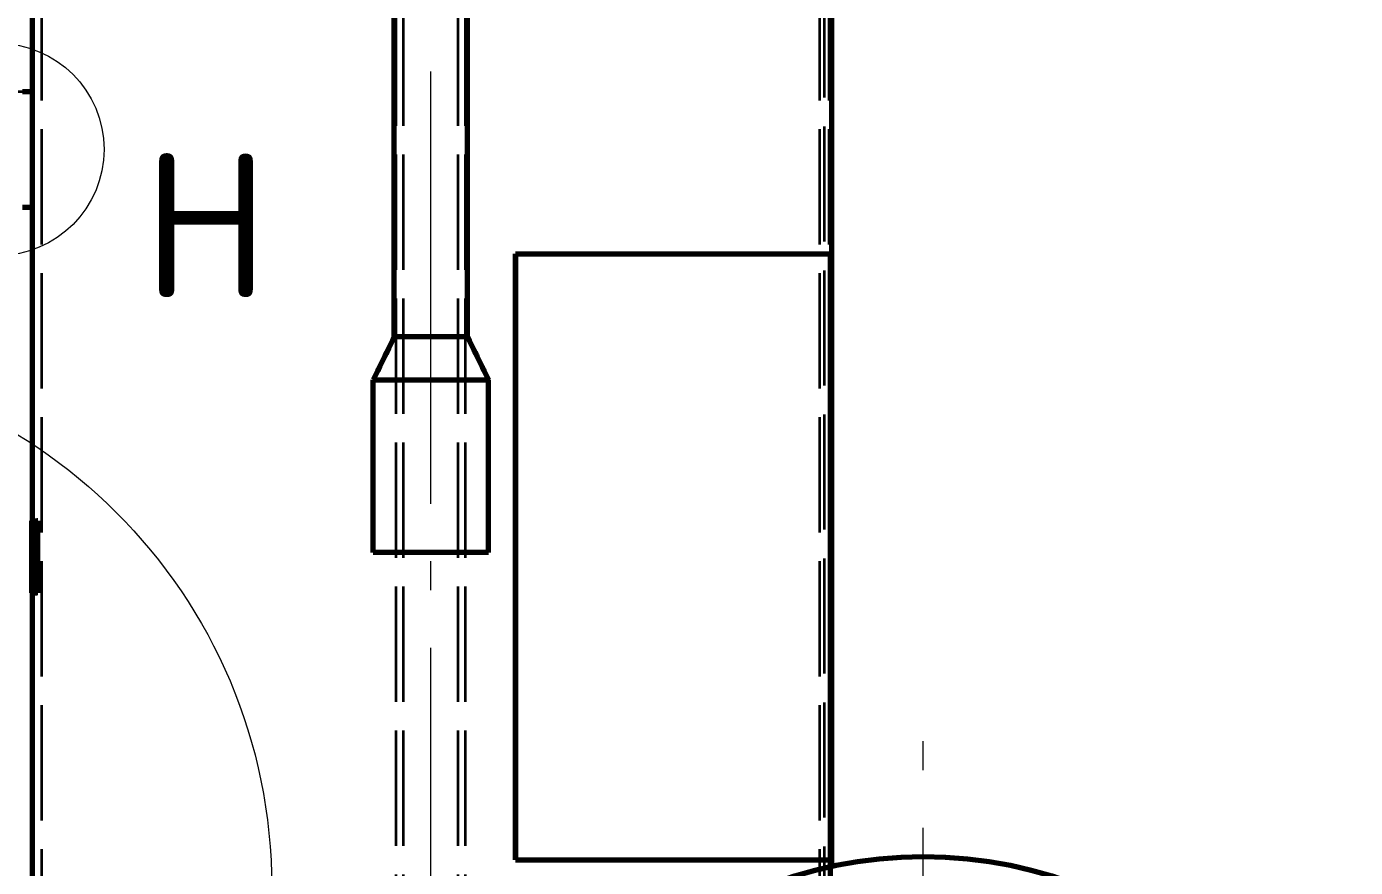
# Model space of a CAD drawing. Header units: millimetres. Extents: x 0 to 2208, y 0 to 420.
# Drawn here: x 175.39 to 221.52, y 173.39 to 202.58 of the extents above; entities that cross this region are included whole.
import ezdxf
from ezdxf.enums import TextEntityAlignment as Align

# ---------------------------------------------------------------- set-up
doc = ezdxf.new("R2010")
doc.units = ezdxf.units.MM
doc.linetypes.add('IRAM-E-TRAZOS', pattern=[5, 4, -1])
doc.linetypes.add('IRAM-F-TRAZO-PUNTO', pattern=[20, 15, -2, 1, -2])
for name, color, linetype, lineweight in [('01-VISIBLE', 7, 'CONTINUOUS', 70), ('02-OCULTA', 4, 'IRAM-E-TRAZOS', 35), ('03-EJE', 1, 'IRAM-F-TRAZO-PUNTO', 18), ('06-TEXTO', 7, 'CONTINUOUS', 25), ('08-FINA', 5, 'CONTINUOUS', 18)]:
    doc.layers.add(name, color=color, linetype=linetype, lineweight=lineweight)
doc.styles.add('ISO3098', font='isocpeur.ttf')

msp = doc.modelspace()

# ---------------------------------------------------------------- linework, layer by layer
at = {"layer": '01-VISIBLE'}
for p, q in [((188.151, 191.816), (188.151, 232.728)), ((190.691, 191.816), (190.691, 232.728)), ((175.596, 200.316), (175.596, 204.316)), ((203.342, 173.426), (203.342, 204.216)), ((175.596, 200.316), (175.246, 200.316)), ((175.596, 196.316), (175.596, 200.316)), ((175.246, 196.316), (175.596, 196.316)), ((175.596, 185.416), (175.596, 196.316)), ((192.363, 194.687), (192.37, 194.687)), ((192.363, 173.645), (192.363, 194.687)), ((192.37, 173.645), (192.37, 194.687)), ((187.421, 190.316), (191.421, 190.316)), ((187.421, 184.316), (187.421, 190.316)), ((191.421, 184.316), (191.421, 190.316)), ((175.566, 182.916), (175.566, 185.416)), ((175.749, 182.916), (175.749, 185.416)), ((175.779, 185.416), (175.749, 185.416)), ((175.779, 182.916), (175.779, 185.416)), ((191.421, 184.316), (187.421, 184.316)), ((175.596, 163.016), (175.596, 182.916)), ((175.779, 182.916), (175.749, 182.916)), ((192.363, 173.645), (192.37, 173.645))]:
    msp.add_line(p, q, dxfattribs=at)
for points in [[(192.37, 194.687), (192.42, 194.687), (192.47, 194.687), (192.52, 194.687), (192.57, 194.687), (192.62, 194.687), (192.67, 194.687), (192.72, 194.687), (192.77, 194.687), (192.82, 194.687), (192.87, 194.687), (192.92, 194.687), (192.97, 194.687), (193.02, 194.687), (193.07, 194.687), (193.12, 194.687), (193.17, 194.687), (193.22, 194.687), (193.27, 194.687), (193.32, 194.687), (193.37, 194.687), (193.42, 194.687), (193.47, 194.687), (193.52, 194.687), (193.57, 194.687), (193.621, 194.687), (193.671, 194.687), (193.721, 194.687), (193.771, 194.687), (193.821, 194.687), (193.871, 194.687), (193.921, 194.687), (193.971, 194.687), (194.021, 194.687), (194.071, 194.687), (194.121, 194.687), (194.171, 194.687), (194.221, 194.687), (194.271, 194.687), (194.321, 194.687), (194.371, 194.687), (194.421, 194.687), (194.471, 194.687), (194.521, 194.687), (194.571, 194.687), (194.621, 194.687), (194.671, 194.687), (194.721, 194.687), (194.771, 194.687), (194.821, 194.687), (194.871, 194.687), (194.921, 194.687), (194.971, 194.687), (195.021, 194.687), (195.071, 194.687), (195.121, 194.687), (195.171, 194.687), (195.221, 194.687), (195.271, 194.687), (195.321, 194.687), (195.371, 194.687), (195.422, 194.687), (195.472, 194.687), (195.522, 194.687), (195.572, 194.687), (195.622, 194.687), (195.672, 194.687), (195.722, 194.687), (195.772, 194.687), (195.822, 194.687), (195.872, 194.687), (195.922, 194.687), (195.972, 194.687), (196.022, 194.687), (196.072, 194.687), (196.122, 194.687), (196.172, 194.687), (196.222, 194.687), (196.272, 194.687), (196.322, 194.687), (196.372, 194.687), (196.422, 194.687), (196.472, 194.687), (196.522, 194.687), (196.572, 194.687), (196.622, 194.687), (196.672, 194.687), (196.722, 194.687), (196.772, 194.687), (196.822, 194.687), (196.872, 194.687), (196.922, 194.687), (196.972, 194.687), (197.022, 194.687), (197.072, 194.687), (197.122, 194.687), (197.173, 194.687), (197.223, 194.687), (197.273, 194.687), (197.323, 194.687), (197.373, 194.687), (197.423, 194.687), (197.473, 194.687), (197.523, 194.687), (197.573, 194.687), (197.623, 194.687), (197.673, 194.687), (197.723, 194.687), (197.773, 194.687), (197.823, 194.687), (197.873, 194.687), (197.923, 194.687), (197.973, 194.687), (198.023, 194.687), (198.073, 194.687), (198.123, 194.687), (198.173, 194.687), (198.223, 194.687), (198.273, 194.687), (198.323, 194.687), (198.373, 194.687), (198.423, 194.687), (198.473, 194.687), (198.523, 194.687), (198.573, 194.687), (198.623, 194.687), (198.673, 194.687), (198.723, 194.687), (198.773, 194.687), (198.823, 194.687), (198.873, 194.687), (198.923, 194.687), (198.974, 194.687), (199.024, 194.687), (199.074, 194.687), (199.124, 194.687), (199.174, 194.687), (199.224, 194.687), (199.274, 194.687), (199.324, 194.687), (199.374, 194.687), (199.424, 194.687), (199.474, 194.687), (199.524, 194.687), (199.574, 194.687), (199.624, 194.687), (199.674, 194.687), (199.724, 194.687), (199.774, 194.687), (199.824, 194.687), (199.874, 194.687), (199.924, 194.687), (199.974, 194.687), (200.024, 194.687), (200.074, 194.687), (200.124, 194.687), (200.174, 194.687), (200.224, 194.687), (200.274, 194.687), (200.324, 194.687), (200.374, 194.687), (200.424, 194.687), (200.474, 194.687), (200.524, 194.687), (200.574, 194.687), (200.624, 194.687), (200.674, 194.687), (200.725, 194.687), (200.775, 194.687), (200.825, 194.687), (200.875, 194.687), (200.925, 194.687), (200.975, 194.687), (201.025, 194.687), (201.075, 194.687), (201.125, 194.687), (201.175, 194.687), (201.225, 194.687), (201.275, 194.687), (201.325, 194.687), (201.375, 194.687), (201.425, 194.687), (201.475, 194.687), (201.525, 194.687), (201.575, 194.687), (201.625, 194.687), (201.675, 194.687), (201.725, 194.687), (201.775, 194.687), (201.825, 194.687), (201.875, 194.687), (201.925, 194.687), (201.975, 194.687), (202.025, 194.687), (202.075, 194.687), (202.125, 194.687), (202.175, 194.687), (202.225, 194.687), (202.275, 194.687), (202.325, 194.687), (202.375, 194.687), (202.425, 194.687), (202.475, 194.687), (202.526, 194.687), (202.576, 194.687), (202.626, 194.687), (202.676, 194.687), (202.726, 194.687), (202.776, 194.687), (202.826, 194.687), (202.876, 194.687), (202.926, 194.687), (202.976, 194.687), (203.026, 194.687), (203.076, 194.687), (203.126, 194.687), (203.176, 194.687), (203.226, 194.687), (203.276, 194.687)], [(188.157, 191.816), (188.135, 191.77), (188.113, 191.725), (188.09, 191.68), (188.068, 191.634), (188.046, 191.589), (188.023, 191.543), (188.001, 191.498), (187.979, 191.452), (187.956, 191.407), (187.934, 191.361), (187.912, 191.316), (187.889, 191.27), (187.867, 191.225), (187.845, 191.18), (187.823, 191.134), (187.8, 191.089), (187.778, 191.043), (187.756, 190.998), (187.733, 190.952), (187.711, 190.907), (187.689, 190.861), (187.666, 190.816), (187.644, 190.77), (187.622, 190.725), (187.599, 190.68), (187.577, 190.634), (187.555, 190.589), (187.532, 190.543), (187.51, 190.498), (187.488, 190.452), (187.466, 190.407), (187.443, 190.361), (187.421, 190.316)], [(188.151, 191.816), (188.129, 191.77), (188.107, 191.725), (188.085, 191.68), (188.062, 191.634), (188.04, 191.589), (188.018, 191.543), (187.996, 191.498), (187.974, 191.452), (187.952, 191.407), (187.93, 191.361), (187.908, 191.316), (187.885, 191.27), (187.863, 191.225), (187.841, 191.18), (187.819, 191.134), (187.797, 191.089), (187.775, 191.043), (187.753, 190.998), (187.731, 190.952), (187.709, 190.907), (187.686, 190.861), (187.664, 190.816), (187.642, 190.77), (187.62, 190.725), (187.598, 190.68), (187.576, 190.634), (187.554, 190.589), (187.532, 190.543), (187.509, 190.498), (187.487, 190.452), (187.465, 190.407), (187.443, 190.361), (187.421, 190.316)], [(188.151, 191.816), (188.152, 191.816), (188.153, 191.816), (188.154, 191.816), (188.155, 191.816), (188.156, 191.816), (188.157, 191.816)], [(188.157, 191.816), (188.208, 191.816), (188.258, 191.816), (188.309, 191.816), (188.359, 191.816), (188.41, 191.816), (188.461, 191.816), (188.511, 191.816), (188.562, 191.816), (188.612, 191.816), (188.663, 191.816), (188.713, 191.816), (188.764, 191.816), (188.814, 191.816), (188.865, 191.816), (188.915, 191.816), (188.966, 191.816), (189.017, 191.816), (189.067, 191.816), (189.118, 191.816), (189.168, 191.816), (189.219, 191.816), (189.269, 191.816), (189.32, 191.816), (189.37, 191.816), (189.421, 191.816), (189.471, 191.816), (189.522, 191.816), (189.573, 191.816), (189.623, 191.816), (189.674, 191.816), (189.724, 191.816), (189.775, 191.816), (189.825, 191.816), (189.876, 191.816), (189.926, 191.816), (189.977, 191.816), (190.028, 191.816), (190.078, 191.816), (190.129, 191.816), (190.179, 191.816), (190.23, 191.816), (190.28, 191.816), (190.331, 191.816), (190.381, 191.816), (190.432, 191.816), (190.482, 191.816), (190.533, 191.816), (190.584, 191.816), (190.634, 191.816), (190.685, 191.816)], [(190.685, 191.816), (190.686, 191.816), (190.687, 191.816), (190.688, 191.816), (190.689, 191.816), (190.69, 191.816), (190.691, 191.816)], [(190.685, 191.816), (190.707, 191.77), (190.729, 191.725), (190.752, 191.68), (190.774, 191.634), (190.796, 191.589), (190.819, 191.543), (190.841, 191.498), (190.863, 191.452), (190.885, 191.407), (190.908, 191.361), (190.93, 191.316), (190.952, 191.27), (190.975, 191.225), (190.997, 191.18), (191.019, 191.134), (191.042, 191.089), (191.064, 191.043), (191.086, 190.998), (191.109, 190.952), (191.131, 190.907), (191.153, 190.861), (191.176, 190.816), (191.198, 190.77), (191.22, 190.725), (191.242, 190.68), (191.265, 190.634), (191.287, 190.589), (191.309, 190.543), (191.332, 190.498), (191.354, 190.452), (191.376, 190.407), (191.399, 190.361), (191.421, 190.316)], [(190.691, 191.816), (190.713, 191.77), (190.735, 191.725), (190.757, 191.68), (190.779, 191.634), (190.802, 191.589), (190.824, 191.543), (190.846, 191.498), (190.868, 191.452), (190.89, 191.407), (190.912, 191.361), (190.934, 191.316), (190.956, 191.27), (190.979, 191.225), (191.001, 191.18), (191.023, 191.134), (191.045, 191.089), (191.067, 191.043), (191.089, 190.998), (191.111, 190.952), (191.133, 190.907), (191.155, 190.861), (191.178, 190.816), (191.2, 190.77), (191.222, 190.725), (191.244, 190.68), (191.266, 190.634), (191.288, 190.589), (191.31, 190.543), (191.332, 190.498), (191.355, 190.452), (191.377, 190.407), (191.399, 190.361), (191.421, 190.316)], [(175.566, 185.416), (175.596, 185.416), (175.627, 185.416), (175.657, 185.416), (175.688, 185.416), (175.719, 185.416), (175.749, 185.416)], [(175.566, 182.916), (175.596, 182.916), (175.627, 182.916), (175.657, 182.916), (175.688, 182.916), (175.719, 182.916), (175.749, 182.916)], [(192.37, 173.645), (192.42, 173.645), (192.47, 173.645), (192.52, 173.645), (192.57, 173.645), (192.62, 173.645), (192.67, 173.645), (192.72, 173.645), (192.77, 173.645), (192.82, 173.645), (192.87, 173.645), (192.92, 173.645), (192.97, 173.645), (193.02, 173.645), (193.07, 173.645), (193.12, 173.645), (193.17, 173.645), (193.22, 173.645), (193.27, 173.645), (193.32, 173.645), (193.37, 173.645), (193.42, 173.645), (193.47, 173.645), (193.52, 173.645), (193.57, 173.645), (193.621, 173.645), (193.671, 173.645), (193.721, 173.645), (193.771, 173.645), (193.821, 173.645), (193.871, 173.645), (193.921, 173.645), (193.971, 173.645), (194.021, 173.645), (194.071, 173.645), (194.121, 173.645), (194.171, 173.645), (194.221, 173.645), (194.271, 173.645), (194.321, 173.645), (194.371, 173.645), (194.421, 173.645), (194.471, 173.645), (194.521, 173.645), (194.571, 173.645), (194.621, 173.645), (194.671, 173.645), (194.721, 173.645), (194.771, 173.645), (194.821, 173.645), (194.871, 173.645), (194.921, 173.645), (194.971, 173.645), (195.021, 173.645), (195.071, 173.645), (195.121, 173.645), (195.171, 173.645), (195.221, 173.645), (195.271, 173.645), (195.321, 173.645), (195.371, 173.645), (195.422, 173.645), (195.472, 173.645), (195.522, 173.645), (195.572, 173.645), (195.622, 173.645), (195.672, 173.645), (195.722, 173.645), (195.772, 173.645), (195.822, 173.645), (195.872, 173.645), (195.922, 173.645), (195.972, 173.645), (196.022, 173.645), (196.072, 173.645), (196.122, 173.645), (196.172, 173.645), (196.222, 173.645), (196.272, 173.645), (196.322, 173.645), (196.372, 173.645), (196.422, 173.645), (196.472, 173.645), (196.522, 173.645), (196.572, 173.645), (196.622, 173.645), (196.672, 173.645), (196.722, 173.645), (196.772, 173.645), (196.822, 173.645), (196.872, 173.645), (196.922, 173.645), (196.972, 173.645), (197.022, 173.645), (197.072, 173.645), (197.122, 173.645), (197.173, 173.645), (197.223, 173.645), (197.273, 173.645), (197.323, 173.645), (197.373, 173.645), (197.423, 173.645), (197.473, 173.645), (197.523, 173.645), (197.573, 173.645), (197.623, 173.645), (197.673, 173.645), (197.723, 173.645), (197.773, 173.645), (197.823, 173.645), (197.873, 173.645), (197.923, 173.645), (197.973, 173.645), (198.023, 173.645), (198.073, 173.645), (198.123, 173.645), (198.173, 173.645), (198.223, 173.645), (198.273, 173.645), (198.323, 173.645), (198.373, 173.645), (198.423, 173.645), (198.473, 173.645), (198.523, 173.645), (198.573, 173.645), (198.623, 173.645), (198.673, 173.645), (198.723, 173.645), (198.773, 173.645), (198.823, 173.645), (198.873, 173.645), (198.923, 173.645), (198.974, 173.645), (199.024, 173.645), (199.074, 173.645), (199.124, 173.645), (199.174, 173.645), (199.224, 173.645), (199.274, 173.645), (199.324, 173.645), (199.374, 173.645), (199.424, 173.645), (199.474, 173.645), (199.524, 173.645), (199.574, 173.645), (199.624, 173.645), (199.674, 173.645), (199.724, 173.645), (199.774, 173.645), (199.824, 173.645), (199.874, 173.645), (199.924, 173.645), (199.974, 173.645), (200.024, 173.645), (200.074, 173.645), (200.124, 173.645), (200.174, 173.645), (200.224, 173.645), (200.274, 173.645), (200.324, 173.645), (200.374, 173.645), (200.424, 173.645), (200.474, 173.645), (200.524, 173.645), (200.574, 173.645), (200.624, 173.645), (200.674, 173.645), (200.725, 173.645), (200.775, 173.645), (200.825, 173.645), (200.875, 173.645), (200.925, 173.645), (200.975, 173.645), (201.025, 173.645), (201.075, 173.645), (201.125, 173.645), (201.175, 173.645), (201.225, 173.645), (201.275, 173.645), (201.325, 173.645), (201.375, 173.645), (201.425, 173.645), (201.475, 173.645), (201.525, 173.645), (201.575, 173.645), (201.625, 173.645), (201.675, 173.645), (201.725, 173.645), (201.775, 173.645), (201.825, 173.645), (201.875, 173.645), (201.925, 173.645), (201.975, 173.645), (202.025, 173.645), (202.075, 173.645), (202.125, 173.645), (202.175, 173.645), (202.225, 173.645), (202.275, 173.645), (202.325, 173.645), (202.375, 173.645), (202.425, 173.645), (202.475, 173.645), (202.526, 173.645), (202.576, 173.645), (202.626, 173.645), (202.676, 173.645), (202.726, 173.645), (202.776, 173.645), (202.826, 173.645), (202.876, 173.645), (202.926, 173.645), (202.976, 173.645), (203.026, 173.645), (203.076, 173.645), (203.126, 173.645), (203.176, 173.645), (203.226, 173.645), (203.276, 173.645)]]:
    msp.add_lwpolyline(points, dxfattribs=at)
msp.add_circle((206.516, 158.766), 15, dxfattribs=at)
at = {"layer": '02-OCULTA'}
for p, q in [((188.151, 232.728), (188.151, 191.816)), ((190.691, 232.728), (190.691, 191.816)), ((188.221, 149.136), (188.221, 215.251)), ((188.471, 149.136), (188.471, 215.251)), ((190.371, 149.136), (190.371, 215.251)), ((190.621, 149.136), (190.621, 215.251)), ((175.916, 155.016), (175.916, 204.316)), ((202.926, 155.016), (202.926, 204.316)), ((203.086, 155.116), (203.086, 204.216)), ((203.086, 155.116), (203.086, 204.216)), ((203.246, 155.016), (203.246, 204.216)), ((203.342, 155.116), (203.342, 204.216)), ((175.596, 200.316), (165.496, 200.316)), ((175.596, 196.316), (175.596, 200.316)), ((175.596, 196.316), (175.596, 200.316)), ((165.496, 196.316), (175.596, 196.316)), ((192.363, 194.687), (192.37, 194.687)), ((192.363, 173.645), (192.363, 194.687)), ((192.37, 173.645), (192.37, 194.687)), ((203.246, 173.645), (203.246, 194.687)), ((203.276, 173.645), (203.276, 194.687)), ((189.421, 190.316), (187.421, 190.316)), ((187.421, 184.316), (187.421, 190.316)), ((187.421, 190.316), (191.421, 190.316)), ((189.421, 190.316), (187.421, 190.316)), ((187.421, 184.316), (187.421, 190.316)), ((187.421, 184.316), (187.421, 190.316)), ((191.421, 190.316), (189.421, 190.316)), ((191.421, 190.316), (189.421, 190.316)), ((191.421, 184.316), (191.421, 190.316)), ((191.421, 184.316), (191.421, 190.316)), ((191.421, 184.316), (191.421, 190.316)), ((175.596, 182.916), (175.596, 185.416)), ((175.596, 182.916), (175.596, 185.416)), ((175.749, 182.916), (175.749, 185.416)), ((175.779, 185.416), (175.749, 185.416)), ((175.779, 182.916), (175.779, 185.416)), ((191.421, 184.316), (187.421, 184.316)), ((191.421, 184.316), (187.421, 184.316)), ((191.421, 184.316), (187.421, 184.316)), ((175.779, 182.916), (175.749, 182.916)), ((192.363, 173.645), (192.37, 173.645)), ((203.342, 155.116), (203.342, 173.426))]:
    msp.add_line(p, q, dxfattribs=at)
for points in [[(192.363, 194.687), (192.414, 194.687), (192.464, 194.687), (192.514, 194.687), (192.564, 194.687), (192.614, 194.687), (192.664, 194.687), (192.714, 194.687), (192.765, 194.687), (192.815, 194.687), (192.865, 194.687), (192.915, 194.687), (192.965, 194.687), (193.015, 194.687), (193.066, 194.687), (193.116, 194.687), (193.166, 194.687), (193.216, 194.687), (193.266, 194.687), (193.316, 194.687), (193.366, 194.687), (193.417, 194.687), (193.467, 194.687), (193.517, 194.687), (193.567, 194.687), (193.617, 194.687), (193.667, 194.687), (193.717, 194.687), (193.768, 194.687), (193.818, 194.687), (193.868, 194.687), (193.918, 194.687), (193.968, 194.687), (194.018, 194.687), (194.069, 194.687), (194.119, 194.687), (194.169, 194.687), (194.219, 194.687), (194.269, 194.687), (194.319, 194.687), (194.369, 194.687), (194.42, 194.687), (194.47, 194.687), (194.52, 194.687), (194.57, 194.687), (194.62, 194.687), (194.67, 194.687), (194.72, 194.687), (194.771, 194.687), (194.821, 194.687), (194.871, 194.687), (194.921, 194.687), (194.971, 194.687), (195.021, 194.687), (195.072, 194.687), (195.122, 194.687), (195.172, 194.687), (195.222, 194.687), (195.272, 194.687), (195.322, 194.687), (195.372, 194.687), (195.423, 194.687), (195.473, 194.687), (195.523, 194.687), (195.573, 194.687), (195.623, 194.687), (195.673, 194.687), (195.723, 194.687), (195.774, 194.687), (195.824, 194.687), (195.874, 194.687), (195.924, 194.687), (195.974, 194.687), (196.024, 194.687), (196.075, 194.687), (196.125, 194.687), (196.175, 194.687), (196.225, 194.687), (196.275, 194.687), (196.325, 194.687), (196.375, 194.687), (196.426, 194.687), (196.476, 194.687), (196.526, 194.687), (196.576, 194.687), (196.626, 194.687), (196.676, 194.687), (196.726, 194.687), (196.777, 194.687), (196.827, 194.687), (196.877, 194.687), (196.927, 194.687), (196.977, 194.687), (197.027, 194.687), (197.078, 194.687), (197.128, 194.687), (197.178, 194.687), (197.228, 194.687), (197.278, 194.687), (197.328, 194.687), (197.378, 194.687), (197.429, 194.687), (197.479, 194.687), (197.529, 194.687), (197.579, 194.687), (197.629, 194.687), (197.679, 194.687), (197.729, 194.687), (197.78, 194.687), (197.83, 194.687), (197.88, 194.687), (197.93, 194.687), (197.98, 194.687), (198.03, 194.687), (198.081, 194.687), (198.131, 194.687), (198.181, 194.687), (198.231, 194.687), (198.281, 194.687), (198.331, 194.687), (198.381, 194.687), (198.432, 194.687), (198.482, 194.687), (198.532, 194.687), (198.582, 194.687), (198.632, 194.687), (198.682, 194.687), (198.732, 194.687), (198.783, 194.687), (198.833, 194.687), (198.883, 194.687), (198.933, 194.687), (198.983, 194.687), (199.033, 194.687), (199.084, 194.687), (199.134, 194.687), (199.184, 194.687), (199.234, 194.687), (199.284, 194.687), (199.334, 194.687), (199.384, 194.687), (199.435, 194.687), (199.485, 194.687), (199.535, 194.687), (199.585, 194.687), (199.635, 194.687), (199.685, 194.687), (199.735, 194.687), (199.786, 194.687), (199.836, 194.687), (199.886, 194.687), (199.936, 194.687), (199.986, 194.687), (200.036, 194.687), (200.086, 194.687), (200.137, 194.687), (200.187, 194.687), (200.237, 194.687), (200.287, 194.687), (200.337, 194.687), (200.387, 194.687), (200.438, 194.687), (200.488, 194.687), (200.538, 194.687), (200.588, 194.687), (200.638, 194.687), (200.688, 194.687), (200.738, 194.687), (200.789, 194.687), (200.839, 194.687), (200.889, 194.687), (200.939, 194.687), (200.989, 194.687), (201.039, 194.687), (201.089, 194.687), (201.14, 194.687), (201.19, 194.687), (201.24, 194.687), (201.29, 194.687), (201.34, 194.687), (201.39, 194.687), (201.441, 194.687), (201.491, 194.687), (201.541, 194.687), (201.591, 194.687), (201.641, 194.687), (201.691, 194.687), (201.741, 194.687), (201.792, 194.687), (201.842, 194.687), (201.892, 194.687), (201.942, 194.687), (201.992, 194.687), (202.042, 194.687), (202.092, 194.687), (202.143, 194.687), (202.193, 194.687), (202.243, 194.687), (202.293, 194.687), (202.343, 194.687), (202.393, 194.687), (202.444, 194.687), (202.494, 194.687), (202.544, 194.687), (202.594, 194.687), (202.644, 194.687), (202.694, 194.687), (202.744, 194.687), (202.795, 194.687), (202.845, 194.687), (202.895, 194.687), (202.945, 194.687), (202.995, 194.687), (203.045, 194.687), (203.095, 194.687), (203.146, 194.687), (203.196, 194.687), (203.246, 194.687)], [(203.246, 194.687), (203.196, 194.687), (203.146, 194.687), (203.095, 194.687), (203.045, 194.687), (202.995, 194.687), (202.945, 194.687), (202.895, 194.687), (202.845, 194.687), (202.795, 194.687), (202.744, 194.687), (202.694, 194.687), (202.644, 194.687), (202.594, 194.687), (202.544, 194.687), (202.494, 194.687), (202.444, 194.687), (202.393, 194.687), (202.343, 194.687), (202.293, 194.687), (202.243, 194.687), (202.193, 194.687), (202.143, 194.687), (202.092, 194.687), (202.042, 194.687), (201.992, 194.687), (201.942, 194.687), (201.892, 194.687), (201.842, 194.687), (201.792, 194.687), (201.741, 194.687), (201.691, 194.687), (201.641, 194.687), (201.591, 194.687), (201.541, 194.687), (201.491, 194.687), (201.441, 194.687), (201.39, 194.687), (201.34, 194.687), (201.29, 194.687), (201.24, 194.687), (201.19, 194.687), (201.14, 194.687), (201.089, 194.687), (201.039, 194.687), (200.989, 194.687), (200.939, 194.687), (200.889, 194.687), (200.839, 194.687), (200.789, 194.687), (200.738, 194.687), (200.688, 194.687), (200.638, 194.687), (200.588, 194.687), (200.538, 194.687), (200.488, 194.687), (200.438, 194.687), (200.387, 194.687), (200.337, 194.687), (200.287, 194.687), (200.237, 194.687), (200.187, 194.687), (200.137, 194.687), (200.086, 194.687), (200.036, 194.687), (199.986, 194.687), (199.936, 194.687), (199.886, 194.687), (199.836, 194.687), (199.786, 194.687), (199.735, 194.687), (199.685, 194.687), (199.635, 194.687), (199.585, 194.687), (199.535, 194.687), (199.485, 194.687), (199.435, 194.687), (199.384, 194.687), (199.334, 194.687), (199.284, 194.687), (199.234, 194.687), (199.184, 194.687), (199.134, 194.687), (199.084, 194.687), (199.033, 194.687), (198.983, 194.687), (198.933, 194.687), (198.883, 194.687), (198.833, 194.687), (198.783, 194.687), (198.732, 194.687), (198.682, 194.687), (198.632, 194.687), (198.582, 194.687), (198.532, 194.687), (198.482, 194.687), (198.432, 194.687), (198.381, 194.687), (198.331, 194.687), (198.281, 194.687), (198.231, 194.687), (198.181, 194.687), (198.131, 194.687), (198.081, 194.687), (198.03, 194.687), (197.98, 194.687), (197.93, 194.687), (197.88, 194.687), (197.83, 194.687), (197.78, 194.687), (197.729, 194.687), (197.679, 194.687), (197.629, 194.687), (197.579, 194.687), (197.529, 194.687), (197.479, 194.687), (197.429, 194.687), (197.378, 194.687), (197.328, 194.687), (197.278, 194.687), (197.228, 194.687), (197.178, 194.687), (197.128, 194.687), (197.078, 194.687), (197.027, 194.687), (196.977, 194.687), (196.927, 194.687), (196.877, 194.687), (196.827, 194.687), (196.777, 194.687), (196.726, 194.687), (196.676, 194.687), (196.626, 194.687), (196.576, 194.687), (196.526, 194.687), (196.476, 194.687), (196.426, 194.687), (196.375, 194.687), (196.325, 194.687), (196.275, 194.687), (196.225, 194.687), (196.175, 194.687), (196.125, 194.687), (196.075, 194.687), (196.024, 194.687), (195.974, 194.687), (195.924, 194.687), (195.874, 194.687), (195.824, 194.687), (195.774, 194.687), (195.723, 194.687), (195.673, 194.687), (195.623, 194.687), (195.573, 194.687), (195.523, 194.687), (195.473, 194.687), (195.423, 194.687), (195.372, 194.687), (195.322, 194.687), (195.272, 194.687), (195.222, 194.687), (195.172, 194.687), (195.122, 194.687), (195.072, 194.687), (195.021, 194.687), (194.971, 194.687), (194.921, 194.687), (194.871, 194.687), (194.821, 194.687), (194.771, 194.687), (194.72, 194.687), (194.67, 194.687), (194.62, 194.687), (194.57, 194.687), (194.52, 194.687), (194.47, 194.687), (194.42, 194.687), (194.369, 194.687), (194.319, 194.687), (194.269, 194.687), (194.219, 194.687), (194.169, 194.687), (194.119, 194.687), (194.069, 194.687), (194.018, 194.687), (193.968, 194.687), (193.918, 194.687), (193.868, 194.687), (193.818, 194.687), (193.768, 194.687), (193.717, 194.687), (193.667, 194.687), (193.617, 194.687), (193.567, 194.687), (193.517, 194.687), (193.467, 194.687), (193.417, 194.687), (193.366, 194.687), (193.316, 194.687), (193.266, 194.687), (193.216, 194.687), (193.166, 194.687), (193.116, 194.687), (193.066, 194.687), (193.015, 194.687), (192.965, 194.687), (192.915, 194.687), (192.865, 194.687), (192.815, 194.687), (192.765, 194.687), (192.714, 194.687), (192.664, 194.687), (192.614, 194.687), (192.564, 194.687), (192.514, 194.687), (192.464, 194.687), (192.414, 194.687), (192.363, 194.687)], [(203.276, 194.687), (203.226, 194.687), (203.176, 194.687), (203.126, 194.687), (203.076, 194.687), (203.026, 194.687), (202.976, 194.687), (202.926, 194.687), (202.876, 194.687), (202.826, 194.687), (202.776, 194.687), (202.726, 194.687), (202.676, 194.687), (202.626, 194.687), (202.576, 194.687), (202.526, 194.687), (202.475, 194.687), (202.425, 194.687), (202.375, 194.687), (202.325, 194.687), (202.275, 194.687), (202.225, 194.687), (202.175, 194.687), (202.125, 194.687), (202.075, 194.687), (202.025, 194.687), (201.975, 194.687), (201.925, 194.687), (201.875, 194.687), (201.825, 194.687), (201.775, 194.687), (201.725, 194.687), (201.675, 194.687), (201.625, 194.687), (201.575, 194.687), (201.525, 194.687), (201.475, 194.687), (201.425, 194.687), (201.375, 194.687), (201.325, 194.687), (201.275, 194.687), (201.225, 194.687), (201.175, 194.687), (201.125, 194.687), (201.075, 194.687), (201.025, 194.687), (200.975, 194.687), (200.925, 194.687), (200.875, 194.687), (200.825, 194.687), (200.775, 194.687), (200.725, 194.687), (200.674, 194.687), (200.624, 194.687), (200.574, 194.687), (200.524, 194.687), (200.474, 194.687), (200.424, 194.687), (200.374, 194.687), (200.324, 194.687), (200.274, 194.687), (200.224, 194.687), (200.174, 194.687), (200.124, 194.687), (200.074, 194.687), (200.024, 194.687), (199.974, 194.687), (199.924, 194.687), (199.874, 194.687), (199.824, 194.687), (199.774, 194.687), (199.724, 194.687), (199.674, 194.687), (199.624, 194.687), (199.574, 194.687), (199.524, 194.687), (199.474, 194.687), (199.424, 194.687), (199.374, 194.687), (199.324, 194.687), (199.274, 194.687), (199.224, 194.687), (199.174, 194.687), (199.124, 194.687), (199.074, 194.687), (199.024, 194.687), (198.974, 194.687), (198.923, 194.687), (198.873, 194.687), (198.823, 194.687), (198.773, 194.687), (198.723, 194.687), (198.673, 194.687), (198.623, 194.687), (198.573, 194.687), (198.523, 194.687), (198.473, 194.687), (198.423, 194.687), (198.373, 194.687), (198.323, 194.687), (198.273, 194.687), (198.223, 194.687), (198.173, 194.687), (198.123, 194.687), (198.073, 194.687), (198.023, 194.687), (197.973, 194.687), (197.923, 194.687), (197.873, 194.687), (197.823, 194.687), (197.773, 194.687), (197.723, 194.687), (197.673, 194.687), (197.623, 194.687), (197.573, 194.687), (197.523, 194.687), (197.473, 194.687), (197.423, 194.687), (197.373, 194.687), (197.323, 194.687), (197.273, 194.687), (197.223, 194.687), (197.173, 194.687), (197.122, 194.687), (197.072, 194.687), (197.022, 194.687), (196.972, 194.687), (196.922, 194.687), (196.872, 194.687), (196.822, 194.687), (196.772, 194.687), (196.722, 194.687), (196.672, 194.687), (196.622, 194.687), (196.572, 194.687), (196.522, 194.687), (196.472, 194.687), (196.422, 194.687), (196.372, 194.687), (196.322, 194.687), (196.272, 194.687), (196.222, 194.687), (196.172, 194.687), (196.122, 194.687), (196.072, 194.687), (196.022, 194.687), (195.972, 194.687), (195.922, 194.687), (195.872, 194.687), (195.822, 194.687), (195.772, 194.687), (195.722, 194.687), (195.672, 194.687), (195.622, 194.687), (195.572, 194.687), (195.522, 194.687), (195.472, 194.687), (195.422, 194.687), (195.371, 194.687), (195.321, 194.687), (195.271, 194.687), (195.221, 194.687), (195.171, 194.687), (195.121, 194.687), (195.071, 194.687), (195.021, 194.687), (194.971, 194.687), (194.921, 194.687), (194.871, 194.687), (194.821, 194.687), (194.771, 194.687), (194.721, 194.687), (194.671, 194.687), (194.621, 194.687), (194.571, 194.687), (194.521, 194.687), (194.471, 194.687), (194.421, 194.687), (194.371, 194.687), (194.321, 194.687), (194.271, 194.687), (194.221, 194.687), (194.171, 194.687), (194.121, 194.687), (194.071, 194.687), (194.021, 194.687), (193.971, 194.687), (193.921, 194.687), (193.871, 194.687), (193.821, 194.687), (193.771, 194.687), (193.721, 194.687), (193.671, 194.687), (193.621, 194.687), (193.57, 194.687), (193.52, 194.687), (193.47, 194.687), (193.42, 194.687), (193.37, 194.687), (193.32, 194.687), (193.27, 194.687), (193.22, 194.687), (193.17, 194.687), (193.12, 194.687), (193.07, 194.687), (193.02, 194.687), (192.97, 194.687), (192.92, 194.687), (192.87, 194.687), (192.82, 194.687), (192.77, 194.687), (192.72, 194.687), (192.67, 194.687), (192.62, 194.687), (192.57, 194.687), (192.52, 194.687), (192.47, 194.687), (192.42, 194.687), (192.37, 194.687)], [(188.157, 191.816), (188.135, 191.77), (188.113, 191.725), (188.09, 191.68), (188.068, 191.634), (188.046, 191.589), (188.023, 191.543), (188.001, 191.498), (187.979, 191.452), (187.956, 191.407), (187.934, 191.361), (187.912, 191.316), (187.889, 191.27), (187.867, 191.225), (187.845, 191.18), (187.823, 191.134), (187.8, 191.089), (187.778, 191.043), (187.756, 190.998), (187.733, 190.952), (187.711, 190.907), (187.689, 190.861), (187.666, 190.816), (187.644, 190.77), (187.622, 190.725), (187.599, 190.68), (187.577, 190.634), (187.555, 190.589), (187.532, 190.543), (187.51, 190.498), (187.488, 190.452), (187.466, 190.407), (187.443, 190.361), (187.421, 190.316)], [(188.157, 191.816), (188.135, 191.77), (188.113, 191.725), (188.09, 191.68), (188.068, 191.634), (188.046, 191.589), (188.023, 191.543), (188.001, 191.498), (187.979, 191.452), (187.956, 191.407), (187.934, 191.361), (187.912, 191.316), (187.889, 191.27), (187.867, 191.225), (187.845, 191.18), (187.823, 191.134), (187.8, 191.089), (187.778, 191.043), (187.756, 190.998), (187.733, 190.952), (187.711, 190.907), (187.689, 190.861), (187.666, 190.816), (187.644, 190.77), (187.622, 190.725), (187.599, 190.68), (187.577, 190.634), (187.555, 190.589), (187.532, 190.543), (187.51, 190.498), (187.488, 190.452), (187.466, 190.407), (187.443, 190.361), (187.421, 190.316)], [(188.157, 191.816), (188.135, 191.77), (188.113, 191.725), (188.09, 191.68), (188.068, 191.634), (188.046, 191.589), (188.023, 191.543), (188.001, 191.498), (187.979, 191.452), (187.956, 191.407), (187.934, 191.361), (187.912, 191.316), (187.889, 191.27), (187.867, 191.225), (187.845, 191.18), (187.823, 191.134), (187.8, 191.089), (187.778, 191.043), (187.756, 190.998), (187.733, 190.952), (187.711, 190.907), (187.689, 190.861), (187.666, 190.816), (187.644, 190.77), (187.622, 190.725), (187.599, 190.68), (187.577, 190.634), (187.555, 190.589), (187.532, 190.543), (187.51, 190.498), (187.488, 190.452), (187.466, 190.407), (187.443, 190.361), (187.421, 190.316)], [(188.151, 191.816), (188.129, 191.77), (188.107, 191.725), (188.085, 191.68), (188.062, 191.634), (188.04, 191.589), (188.018, 191.543), (187.996, 191.498), (187.974, 191.452), (187.952, 191.407), (187.93, 191.361), (187.908, 191.316), (187.885, 191.27), (187.863, 191.225), (187.841, 191.18), (187.819, 191.134), (187.797, 191.089), (187.775, 191.043), (187.753, 190.998), (187.731, 190.952), (187.709, 190.907), (187.686, 190.861), (187.664, 190.816), (187.642, 190.77), (187.62, 190.725), (187.598, 190.68), (187.576, 190.634), (187.554, 190.589), (187.532, 190.543), (187.509, 190.498), (187.487, 190.452), (187.465, 190.407), (187.443, 190.361), (187.421, 190.316)], [(188.157, 191.816), (188.156, 191.816), (188.155, 191.816), (188.154, 191.816), (188.153, 191.816), (188.152, 191.816), (188.151, 191.816)], [(188.157, 191.816), (188.156, 191.816), (188.155, 191.816), (188.154, 191.816), (188.153, 191.816), (188.152, 191.816), (188.151, 191.816)], [(188.151, 191.816), (188.152, 191.816), (188.153, 191.816), (188.154, 191.816), (188.155, 191.816), (188.156, 191.816), (188.157, 191.816)], [(189.421, 191.816), (189.37, 191.816), (189.32, 191.816), (189.269, 191.816), (189.219, 191.816), (189.168, 191.816), (189.118, 191.816), (189.067, 191.816), (189.017, 191.816), (188.966, 191.816), (188.915, 191.816), (188.865, 191.816), (188.814, 191.816), (188.764, 191.816), (188.713, 191.816), (188.663, 191.816), (188.612, 191.816), (188.562, 191.816), (188.511, 191.816), (188.461, 191.816), (188.41, 191.816), (188.359, 191.816), (188.309, 191.816), (188.258, 191.816), (188.208, 191.816), (188.157, 191.816)], [(189.421, 191.816), (189.37, 191.816), (189.32, 191.816), (189.269, 191.816), (189.219, 191.816), (189.168, 191.816), (189.118, 191.816), (189.067, 191.816), (189.017, 191.816), (188.966, 191.816), (188.915, 191.816), (188.865, 191.816), (188.814, 191.816), (188.764, 191.816), (188.713, 191.816), (188.663, 191.816), (188.612, 191.816), (188.562, 191.816), (188.511, 191.816), (188.461, 191.816), (188.41, 191.816), (188.359, 191.816), (188.309, 191.816), (188.258, 191.816), (188.208, 191.816), (188.157, 191.816)], [(189.421, 191.816), (189.37, 191.816), (189.32, 191.816), (189.269, 191.816), (189.219, 191.816), (189.168, 191.816), (189.118, 191.816), (189.067, 191.816), (189.017, 191.816), (188.966, 191.816), (188.915, 191.816), (188.865, 191.816), (188.814, 191.816), (188.764, 191.816), (188.713, 191.816), (188.663, 191.816), (188.612, 191.816), (188.562, 191.816), (188.511, 191.816), (188.461, 191.816), (188.41, 191.816), (188.359, 191.816), (188.309, 191.816), (188.258, 191.816), (188.208, 191.816), (188.157, 191.816)], [(190.685, 191.816), (190.634, 191.816), (190.584, 191.816), (190.533, 191.816), (190.482, 191.816), (190.432, 191.816), (190.381, 191.816), (190.331, 191.816), (190.28, 191.816), (190.23, 191.816), (190.179, 191.816), (190.129, 191.816), (190.078, 191.816), (190.028, 191.816), (189.977, 191.816), (189.926, 191.816), (189.876, 191.816), (189.825, 191.816), (189.775, 191.816), (189.724, 191.816), (189.674, 191.816), (189.623, 191.816), (189.573, 191.816), (189.522, 191.816), (189.471, 191.816), (189.421, 191.816)], [(190.685, 191.816), (190.634, 191.816), (190.584, 191.816), (190.533, 191.816), (190.482, 191.816), (190.432, 191.816), (190.381, 191.816), (190.331, 191.816), (190.28, 191.816), (190.23, 191.816), (190.179, 191.816), (190.129, 191.816), (190.078, 191.816), (190.028, 191.816), (189.977, 191.816), (189.926, 191.816), (189.876, 191.816), (189.825, 191.816), (189.775, 191.816), (189.724, 191.816), (189.674, 191.816), (189.623, 191.816), (189.573, 191.816), (189.522, 191.816), (189.471, 191.816), (189.421, 191.816)], [(190.685, 191.816), (190.634, 191.816), (190.584, 191.816), (190.533, 191.816), (190.482, 191.816), (190.432, 191.816), (190.381, 191.816), (190.331, 191.816), (190.28, 191.816), (190.23, 191.816), (190.179, 191.816), (190.129, 191.816), (190.078, 191.816), (190.028, 191.816), (189.977, 191.816), (189.926, 191.816), (189.876, 191.816), (189.825, 191.816), (189.775, 191.816), (189.724, 191.816), (189.674, 191.816), (189.623, 191.816), (189.573, 191.816), (189.522, 191.816), (189.471, 191.816), (189.421, 191.816)], [(190.691, 191.816), (190.69, 191.816), (190.689, 191.816), (190.688, 191.816), (190.687, 191.816), (190.686, 191.816), (190.685, 191.816)], [(190.685, 191.816), (190.707, 191.77), (190.729, 191.725), (190.752, 191.68), (190.774, 191.634), (190.796, 191.589), (190.819, 191.543), (190.841, 191.498), (190.863, 191.452), (190.885, 191.407), (190.908, 191.361), (190.93, 191.316), (190.952, 191.27), (190.975, 191.225), (190.997, 191.18), (191.019, 191.134), (191.042, 191.089), (191.064, 191.043), (191.086, 190.998), (191.109, 190.952), (191.131, 190.907), (191.153, 190.861), (191.176, 190.816), (191.198, 190.77), (191.22, 190.725), (191.242, 190.68), (191.265, 190.634), (191.287, 190.589), (191.309, 190.543), (191.332, 190.498), (191.354, 190.452), (191.376, 190.407), (191.399, 190.361), (191.421, 190.316)], [(190.685, 191.816), (190.686, 191.816), (190.687, 191.816), (190.688, 191.816), (190.689, 191.816), (190.69, 191.816), (190.691, 191.816)], [(190.691, 191.816), (190.69, 191.816), (190.689, 191.816), (190.688, 191.816), (190.687, 191.816), (190.686, 191.816), (190.685, 191.816)], [(190.685, 191.816), (190.707, 191.77), (190.729, 191.725), (190.752, 191.68), (190.774, 191.634), (190.796, 191.589), (190.819, 191.543), (190.841, 191.498), (190.863, 191.452), (190.885, 191.407), (190.908, 191.361), (190.93, 191.316), (190.952, 191.27), (190.975, 191.225), (190.997, 191.18), (191.019, 191.134), (191.042, 191.089), (191.064, 191.043), (191.086, 190.998), (191.109, 190.952), (191.131, 190.907), (191.153, 190.861), (191.176, 190.816), (191.198, 190.77), (191.22, 190.725), (191.242, 190.68), (191.265, 190.634), (191.287, 190.589), (191.309, 190.543), (191.332, 190.498), (191.354, 190.452), (191.376, 190.407), (191.399, 190.361), (191.421, 190.316)], [(190.685, 191.816), (190.707, 191.77), (190.729, 191.725), (190.752, 191.68), (190.774, 191.634), (190.796, 191.589), (190.819, 191.543), (190.841, 191.498), (190.863, 191.452), (190.885, 191.407), (190.908, 191.361), (190.93, 191.316), (190.952, 191.27), (190.975, 191.225), (190.997, 191.18), (191.019, 191.134), (191.042, 191.089), (191.064, 191.043), (191.086, 190.998), (191.109, 190.952), (191.131, 190.907), (191.153, 190.861), (191.176, 190.816), (191.198, 190.77), (191.22, 190.725), (191.242, 190.68), (191.265, 190.634), (191.287, 190.589), (191.309, 190.543), (191.332, 190.498), (191.354, 190.452), (191.376, 190.407), (191.399, 190.361), (191.421, 190.316)], [(190.691, 191.816), (190.713, 191.77), (190.735, 191.725), (190.757, 191.68), (190.779, 191.634), (190.802, 191.589), (190.824, 191.543), (190.846, 191.498), (190.868, 191.452), (190.89, 191.407), (190.912, 191.361), (190.934, 191.316), (190.956, 191.27), (190.979, 191.225), (191.001, 191.18), (191.023, 191.134), (191.045, 191.089), (191.067, 191.043), (191.089, 190.998), (191.111, 190.952), (191.133, 190.907), (191.155, 190.861), (191.178, 190.816), (191.2, 190.77), (191.222, 190.725), (191.244, 190.68), (191.266, 190.634), (191.288, 190.589), (191.31, 190.543), (191.332, 190.498), (191.355, 190.452), (191.377, 190.407), (191.399, 190.361), (191.421, 190.316)], [(175.749, 185.416), (175.719, 185.416), (175.688, 185.416), (175.657, 185.416), (175.627, 185.416), (175.596, 185.416), (175.566, 185.416)], [(175.779, 185.416), (175.748, 185.416), (175.718, 185.416), (175.687, 185.416), (175.657, 185.416), (175.626, 185.416), (175.596, 185.416)], [(175.596, 185.416), (175.626, 185.416), (175.657, 185.416), (175.687, 185.416), (175.718, 185.416), (175.748, 185.416), (175.779, 185.416)], [(175.749, 182.916), (175.719, 182.916), (175.688, 182.916), (175.657, 182.916), (175.627, 182.916), (175.596, 182.916), (175.566, 182.916)], [(175.779, 182.916), (175.748, 182.916), (175.718, 182.916), (175.687, 182.916), (175.657, 182.916), (175.626, 182.916), (175.596, 182.916)], [(175.596, 182.916), (175.626, 182.916), (175.657, 182.916), (175.687, 182.916), (175.718, 182.916), (175.748, 182.916), (175.779, 182.916)], [(192.363, 173.645), (192.414, 173.645), (192.464, 173.645), (192.514, 173.645), (192.564, 173.645), (192.614, 173.645), (192.664, 173.645), (192.714, 173.645), (192.765, 173.645), (192.815, 173.645), (192.865, 173.645), (192.915, 173.645), (192.965, 173.645), (193.015, 173.645), (193.066, 173.645), (193.116, 173.645), (193.166, 173.645), (193.216, 173.645), (193.266, 173.645), (193.316, 173.645), (193.366, 173.645), (193.417, 173.645), (193.467, 173.645), (193.517, 173.645), (193.567, 173.645), (193.617, 173.645), (193.667, 173.645), (193.717, 173.645), (193.768, 173.645), (193.818, 173.645), (193.868, 173.645), (193.918, 173.645), (193.968, 173.645), (194.018, 173.645), (194.069, 173.645), (194.119, 173.645), (194.169, 173.645), (194.219, 173.645), (194.269, 173.645), (194.319, 173.645), (194.369, 173.645), (194.42, 173.645), (194.47, 173.645), (194.52, 173.645), (194.57, 173.645), (194.62, 173.645), (194.67, 173.645), (194.72, 173.645), (194.771, 173.645), (194.821, 173.645), (194.871, 173.645), (194.921, 173.645), (194.971, 173.645), (195.021, 173.645), (195.072, 173.645), (195.122, 173.645), (195.172, 173.645), (195.222, 173.645), (195.272, 173.645), (195.322, 173.645), (195.372, 173.645), (195.423, 173.645), (195.473, 173.645), (195.523, 173.645), (195.573, 173.645), (195.623, 173.645), (195.673, 173.645), (195.723, 173.645), (195.774, 173.645), (195.824, 173.645), (195.874, 173.645), (195.924, 173.645), (195.974, 173.645), (196.024, 173.645), (196.075, 173.645), (196.125, 173.645), (196.175, 173.645), (196.225, 173.645), (196.275, 173.645), (196.325, 173.645), (196.375, 173.645), (196.426, 173.645), (196.476, 173.645), (196.526, 173.645), (196.576, 173.645), (196.626, 173.645), (196.676, 173.645), (196.726, 173.645), (196.777, 173.645), (196.827, 173.645), (196.877, 173.645), (196.927, 173.645), (196.977, 173.645), (197.027, 173.645), (197.078, 173.645), (197.128, 173.645), (197.178, 173.645), (197.228, 173.645), (197.278, 173.645), (197.328, 173.645), (197.378, 173.645), (197.429, 173.645), (197.479, 173.645), (197.529, 173.645), (197.579, 173.645), (197.629, 173.645), (197.679, 173.645), (197.729, 173.645), (197.78, 173.645), (197.83, 173.645), (197.88, 173.645), (197.93, 173.645), (197.98, 173.645), (198.03, 173.645), (198.081, 173.645), (198.131, 173.645), (198.181, 173.645), (198.231, 173.645), (198.281, 173.645), (198.331, 173.645), (198.381, 173.645), (198.432, 173.645), (198.482, 173.645), (198.532, 173.645), (198.582, 173.645), (198.632, 173.645), (198.682, 173.645), (198.732, 173.645), (198.783, 173.645), (198.833, 173.645), (198.883, 173.645), (198.933, 173.645), (198.983, 173.645), (199.033, 173.645), (199.084, 173.645), (199.134, 173.645), (199.184, 173.645), (199.234, 173.645), (199.284, 173.645), (199.334, 173.645), (199.384, 173.645), (199.435, 173.645), (199.485, 173.645), (199.535, 173.645), (199.585, 173.645), (199.635, 173.645), (199.685, 173.645), (199.735, 173.645), (199.786, 173.645), (199.836, 173.645), (199.886, 173.645), (199.936, 173.645), (199.986, 173.645), (200.036, 173.645), (200.086, 173.645), (200.137, 173.645), (200.187, 173.645), (200.237, 173.645), (200.287, 173.645), (200.337, 173.645), (200.387, 173.645), (200.438, 173.645), (200.488, 173.645), (200.538, 173.645), (200.588, 173.645), (200.638, 173.645), (200.688, 173.645), (200.738, 173.645), (200.789, 173.645), (200.839, 173.645), (200.889, 173.645), (200.939, 173.645), (200.989, 173.645), (201.039, 173.645), (201.089, 173.645), (201.14, 173.645), (201.19, 173.645), (201.24, 173.645), (201.29, 173.645), (201.34, 173.645), (201.39, 173.645), (201.441, 173.645), (201.491, 173.645), (201.541, 173.645), (201.591, 173.645), (201.641, 173.645), (201.691, 173.645), (201.741, 173.645), (201.792, 173.645), (201.842, 173.645), (201.892, 173.645), (201.942, 173.645), (201.992, 173.645), (202.042, 173.645), (202.092, 173.645), (202.143, 173.645), (202.193, 173.645), (202.243, 173.645), (202.293, 173.645), (202.343, 173.645), (202.393, 173.645), (202.444, 173.645), (202.494, 173.645), (202.544, 173.645), (202.594, 173.645), (202.644, 173.645), (202.694, 173.645), (202.744, 173.645), (202.795, 173.645), (202.845, 173.645), (202.895, 173.645), (202.945, 173.645), (202.995, 173.645), (203.045, 173.645), (203.095, 173.645), (203.146, 173.645), (203.196, 173.645), (203.246, 173.645)], [(203.246, 173.645), (203.196, 173.645), (203.146, 173.645), (203.095, 173.645), (203.045, 173.645), (202.995, 173.645), (202.945, 173.645), (202.895, 173.645), (202.845, 173.645), (202.795, 173.645), (202.744, 173.645), (202.694, 173.645), (202.644, 173.645), (202.594, 173.645), (202.544, 173.645), (202.494, 173.645), (202.444, 173.645), (202.393, 173.645), (202.343, 173.645), (202.293, 173.645), (202.243, 173.645), (202.193, 173.645), (202.143, 173.645), (202.092, 173.645), (202.042, 173.645), (201.992, 173.645), (201.942, 173.645), (201.892, 173.645), (201.842, 173.645), (201.792, 173.645), (201.741, 173.645), (201.691, 173.645), (201.641, 173.645), (201.591, 173.645), (201.541, 173.645), (201.491, 173.645), (201.441, 173.645), (201.39, 173.645), (201.34, 173.645), (201.29, 173.645), (201.24, 173.645), (201.19, 173.645), (201.14, 173.645), (201.089, 173.645), (201.039, 173.645), (200.989, 173.645), (200.939, 173.645), (200.889, 173.645), (200.839, 173.645), (200.789, 173.645), (200.738, 173.645), (200.688, 173.645), (200.638, 173.645), (200.588, 173.645), (200.538, 173.645), (200.488, 173.645), (200.438, 173.645), (200.387, 173.645), (200.337, 173.645), (200.287, 173.645), (200.237, 173.645), (200.187, 173.645), (200.137, 173.645), (200.086, 173.645), (200.036, 173.645), (199.986, 173.645), (199.936, 173.645), (199.886, 173.645), (199.836, 173.645), (199.786, 173.645), (199.735, 173.645), (199.685, 173.645), (199.635, 173.645), (199.585, 173.645), (199.535, 173.645), (199.485, 173.645), (199.435, 173.645), (199.384, 173.645), (199.334, 173.645), (199.284, 173.645), (199.234, 173.645), (199.184, 173.645), (199.134, 173.645), (199.084, 173.645), (199.033, 173.645), (198.983, 173.645), (198.933, 173.645), (198.883, 173.645), (198.833, 173.645), (198.783, 173.645), (198.732, 173.645), (198.682, 173.645), (198.632, 173.645), (198.582, 173.645), (198.532, 173.645), (198.482, 173.645), (198.432, 173.645), (198.381, 173.645), (198.331, 173.645), (198.281, 173.645), (198.231, 173.645), (198.181, 173.645), (198.131, 173.645), (198.081, 173.645), (198.03, 173.645), (197.98, 173.645), (197.93, 173.645), (197.88, 173.645), (197.83, 173.645), (197.78, 173.645), (197.729, 173.645), (197.679, 173.645), (197.629, 173.645), (197.579, 173.645), (197.529, 173.645), (197.479, 173.645), (197.429, 173.645), (197.378, 173.645), (197.328, 173.645), (197.278, 173.645), (197.228, 173.645), (197.178, 173.645), (197.128, 173.645), (197.078, 173.645), (197.027, 173.645), (196.977, 173.645), (196.927, 173.645), (196.877, 173.645), (196.827, 173.645), (196.777, 173.645), (196.726, 173.645), (196.676, 173.645), (196.626, 173.645), (196.576, 173.645), (196.526, 173.645), (196.476, 173.645), (196.426, 173.645), (196.375, 173.645), (196.325, 173.645), (196.275, 173.645), (196.225, 173.645), (196.175, 173.645), (196.125, 173.645), (196.075, 173.645), (196.024, 173.645), (195.974, 173.645), (195.924, 173.645), (195.874, 173.645), (195.824, 173.645), (195.774, 173.645), (195.723, 173.645), (195.673, 173.645), (195.623, 173.645), (195.573, 173.645), (195.523, 173.645), (195.473, 173.645), (195.423, 173.645), (195.372, 173.645), (195.322, 173.645), (195.272, 173.645), (195.222, 173.645), (195.172, 173.645), (195.122, 173.645), (195.072, 173.645), (195.021, 173.645), (194.971, 173.645), (194.921, 173.645), (194.871, 173.645), (194.821, 173.645), (194.771, 173.645), (194.72, 173.645), (194.67, 173.645), (194.62, 173.645), (194.57, 173.645), (194.52, 173.645), (194.47, 173.645), (194.42, 173.645), (194.369, 173.645), (194.319, 173.645), (194.269, 173.645), (194.219, 173.645), (194.169, 173.645), (194.119, 173.645), (194.069, 173.645), (194.018, 173.645), (193.968, 173.645), (193.918, 173.645), (193.868, 173.645), (193.818, 173.645), (193.768, 173.645), (193.717, 173.645), (193.667, 173.645), (193.617, 173.645), (193.567, 173.645), (193.517, 173.645), (193.467, 173.645), (193.417, 173.645), (193.366, 173.645), (193.316, 173.645), (193.266, 173.645), (193.216, 173.645), (193.166, 173.645), (193.116, 173.645), (193.066, 173.645), (193.015, 173.645), (192.965, 173.645), (192.915, 173.645), (192.865, 173.645), (192.815, 173.645), (192.765, 173.645), (192.714, 173.645), (192.664, 173.645), (192.614, 173.645), (192.564, 173.645), (192.514, 173.645), (192.464, 173.645), (192.414, 173.645), (192.363, 173.645)], [(203.276, 173.645), (203.226, 173.645), (203.176, 173.645), (203.126, 173.645), (203.076, 173.645), (203.026, 173.645), (202.976, 173.645), (202.926, 173.645), (202.876, 173.645), (202.826, 173.645), (202.776, 173.645), (202.726, 173.645), (202.676, 173.645), (202.626, 173.645), (202.576, 173.645), (202.526, 173.645), (202.475, 173.645), (202.425, 173.645), (202.375, 173.645), (202.325, 173.645), (202.275, 173.645), (202.225, 173.645), (202.175, 173.645), (202.125, 173.645), (202.075, 173.645), (202.025, 173.645), (201.975, 173.645), (201.925, 173.645), (201.875, 173.645), (201.825, 173.645), (201.775, 173.645), (201.725, 173.645), (201.675, 173.645), (201.625, 173.645), (201.575, 173.645), (201.525, 173.645), (201.475, 173.645), (201.425, 173.645), (201.375, 173.645), (201.325, 173.645), (201.275, 173.645), (201.225, 173.645), (201.175, 173.645), (201.125, 173.645), (201.075, 173.645), (201.025, 173.645), (200.975, 173.645), (200.925, 173.645), (200.875, 173.645), (200.825, 173.645), (200.775, 173.645), (200.725, 173.645), (200.674, 173.645), (200.624, 173.645), (200.574, 173.645), (200.524, 173.645), (200.474, 173.645), (200.424, 173.645), (200.374, 173.645), (200.324, 173.645), (200.274, 173.645), (200.224, 173.645), (200.174, 173.645), (200.124, 173.645), (200.074, 173.645), (200.024, 173.645), (199.974, 173.645), (199.924, 173.645), (199.874, 173.645), (199.824, 173.645), (199.774, 173.645), (199.724, 173.645), (199.674, 173.645), (199.624, 173.645), (199.574, 173.645), (199.524, 173.645), (199.474, 173.645), (199.424, 173.645), (199.374, 173.645), (199.324, 173.645), (199.274, 173.645), (199.224, 173.645), (199.174, 173.645), (199.124, 173.645), (199.074, 173.645), (199.024, 173.645), (198.974, 173.645), (198.923, 173.645), (198.873, 173.645), (198.823, 173.645), (198.773, 173.645), (198.723, 173.645), (198.673, 173.645), (198.623, 173.645), (198.573, 173.645), (198.523, 173.645), (198.473, 173.645), (198.423, 173.645), (198.373, 173.645), (198.323, 173.645), (198.273, 173.645), (198.223, 173.645), (198.173, 173.645), (198.123, 173.645), (198.073, 173.645), (198.023, 173.645), (197.973, 173.645), (197.923, 173.645), (197.873, 173.645), (197.823, 173.645), (197.773, 173.645), (197.723, 173.645), (197.673, 173.645), (197.623, 173.645), (197.573, 173.645), (197.523, 173.645), (197.473, 173.645), (197.423, 173.645), (197.373, 173.645), (197.323, 173.645), (197.273, 173.645), (197.223, 173.645), (197.173, 173.645), (197.122, 173.645), (197.072, 173.645), (197.022, 173.645), (196.972, 173.645), (196.922, 173.645), (196.872, 173.645), (196.822, 173.645), (196.772, 173.645), (196.722, 173.645), (196.672, 173.645), (196.622, 173.645), (196.572, 173.645), (196.522, 173.645), (196.472, 173.645), (196.422, 173.645), (196.372, 173.645), (196.322, 173.645), (196.272, 173.645), (196.222, 173.645), (196.172, 173.645), (196.122, 173.645), (196.072, 173.645), (196.022, 173.645), (195.972, 173.645), (195.922, 173.645), (195.872, 173.645), (195.822, 173.645), (195.772, 173.645), (195.722, 173.645), (195.672, 173.645), (195.622, 173.645), (195.572, 173.645), (195.522, 173.645), (195.472, 173.645), (195.422, 173.645), (195.371, 173.645), (195.321, 173.645), (195.271, 173.645), (195.221, 173.645), (195.171, 173.645), (195.121, 173.645), (195.071, 173.645), (195.021, 173.645), (194.971, 173.645), (194.921, 173.645), (194.871, 173.645), (194.821, 173.645), (194.771, 173.645), (194.721, 173.645), (194.671, 173.645), (194.621, 173.645), (194.571, 173.645), (194.521, 173.645), (194.471, 173.645), (194.421, 173.645), (194.371, 173.645), (194.321, 173.645), (194.271, 173.645), (194.221, 173.645), (194.171, 173.645), (194.121, 173.645), (194.071, 173.645), (194.021, 173.645), (193.971, 173.645), (193.921, 173.645), (193.871, 173.645), (193.821, 173.645), (193.771, 173.645), (193.721, 173.645), (193.671, 173.645), (193.621, 173.645), (193.57, 173.645), (193.52, 173.645), (193.47, 173.645), (193.42, 173.645), (193.37, 173.645), (193.32, 173.645), (193.27, 173.645), (193.22, 173.645), (193.17, 173.645), (193.12, 173.645), (193.07, 173.645), (193.02, 173.645), (192.97, 173.645), (192.92, 173.645), (192.87, 173.645), (192.82, 173.645), (192.77, 173.645), (192.72, 173.645), (192.67, 173.645), (192.62, 173.645), (192.57, 173.645), (192.52, 173.645), (192.47, 173.645), (192.42, 173.645), (192.37, 173.645)]]:
    msp.add_lwpolyline(points, dxfattribs=at)
msp.add_circle((206.516, 158.766), 15, dxfattribs=at)
msp.add_circle((206.516, 158.766), 15, dxfattribs=at)
msp.add_circle((206.516, 158.766), 15, dxfattribs=at)
at = {"layer": '03-EJE'}
for p, q in [((189.421, 146.016), (189.421, 221.272)), ((206.516, 139.766), (206.516, 177.766)), ((206.516, 143.466), (206.516, 174.066))]:
    msp.add_line(p, q, dxfattribs=at)
at = {"layer": '08-FINA'}
for centre, radius in [((174.396, 198.316), 3.683), ((165.48, 172.69), 18.417)]:
    msp.add_circle(centre, radius, dxfattribs=at)

# ---------------------------------------------------------------- texts
at = {"layer": '06-TEXTO', "style": 'ISO3098'}
msp.add_text('H', height=5, dxfattribs=at).set_placement((181.616, 195.688), align=Align.MIDDLE_CENTER)

doc.saveas('drawing.dxf')
